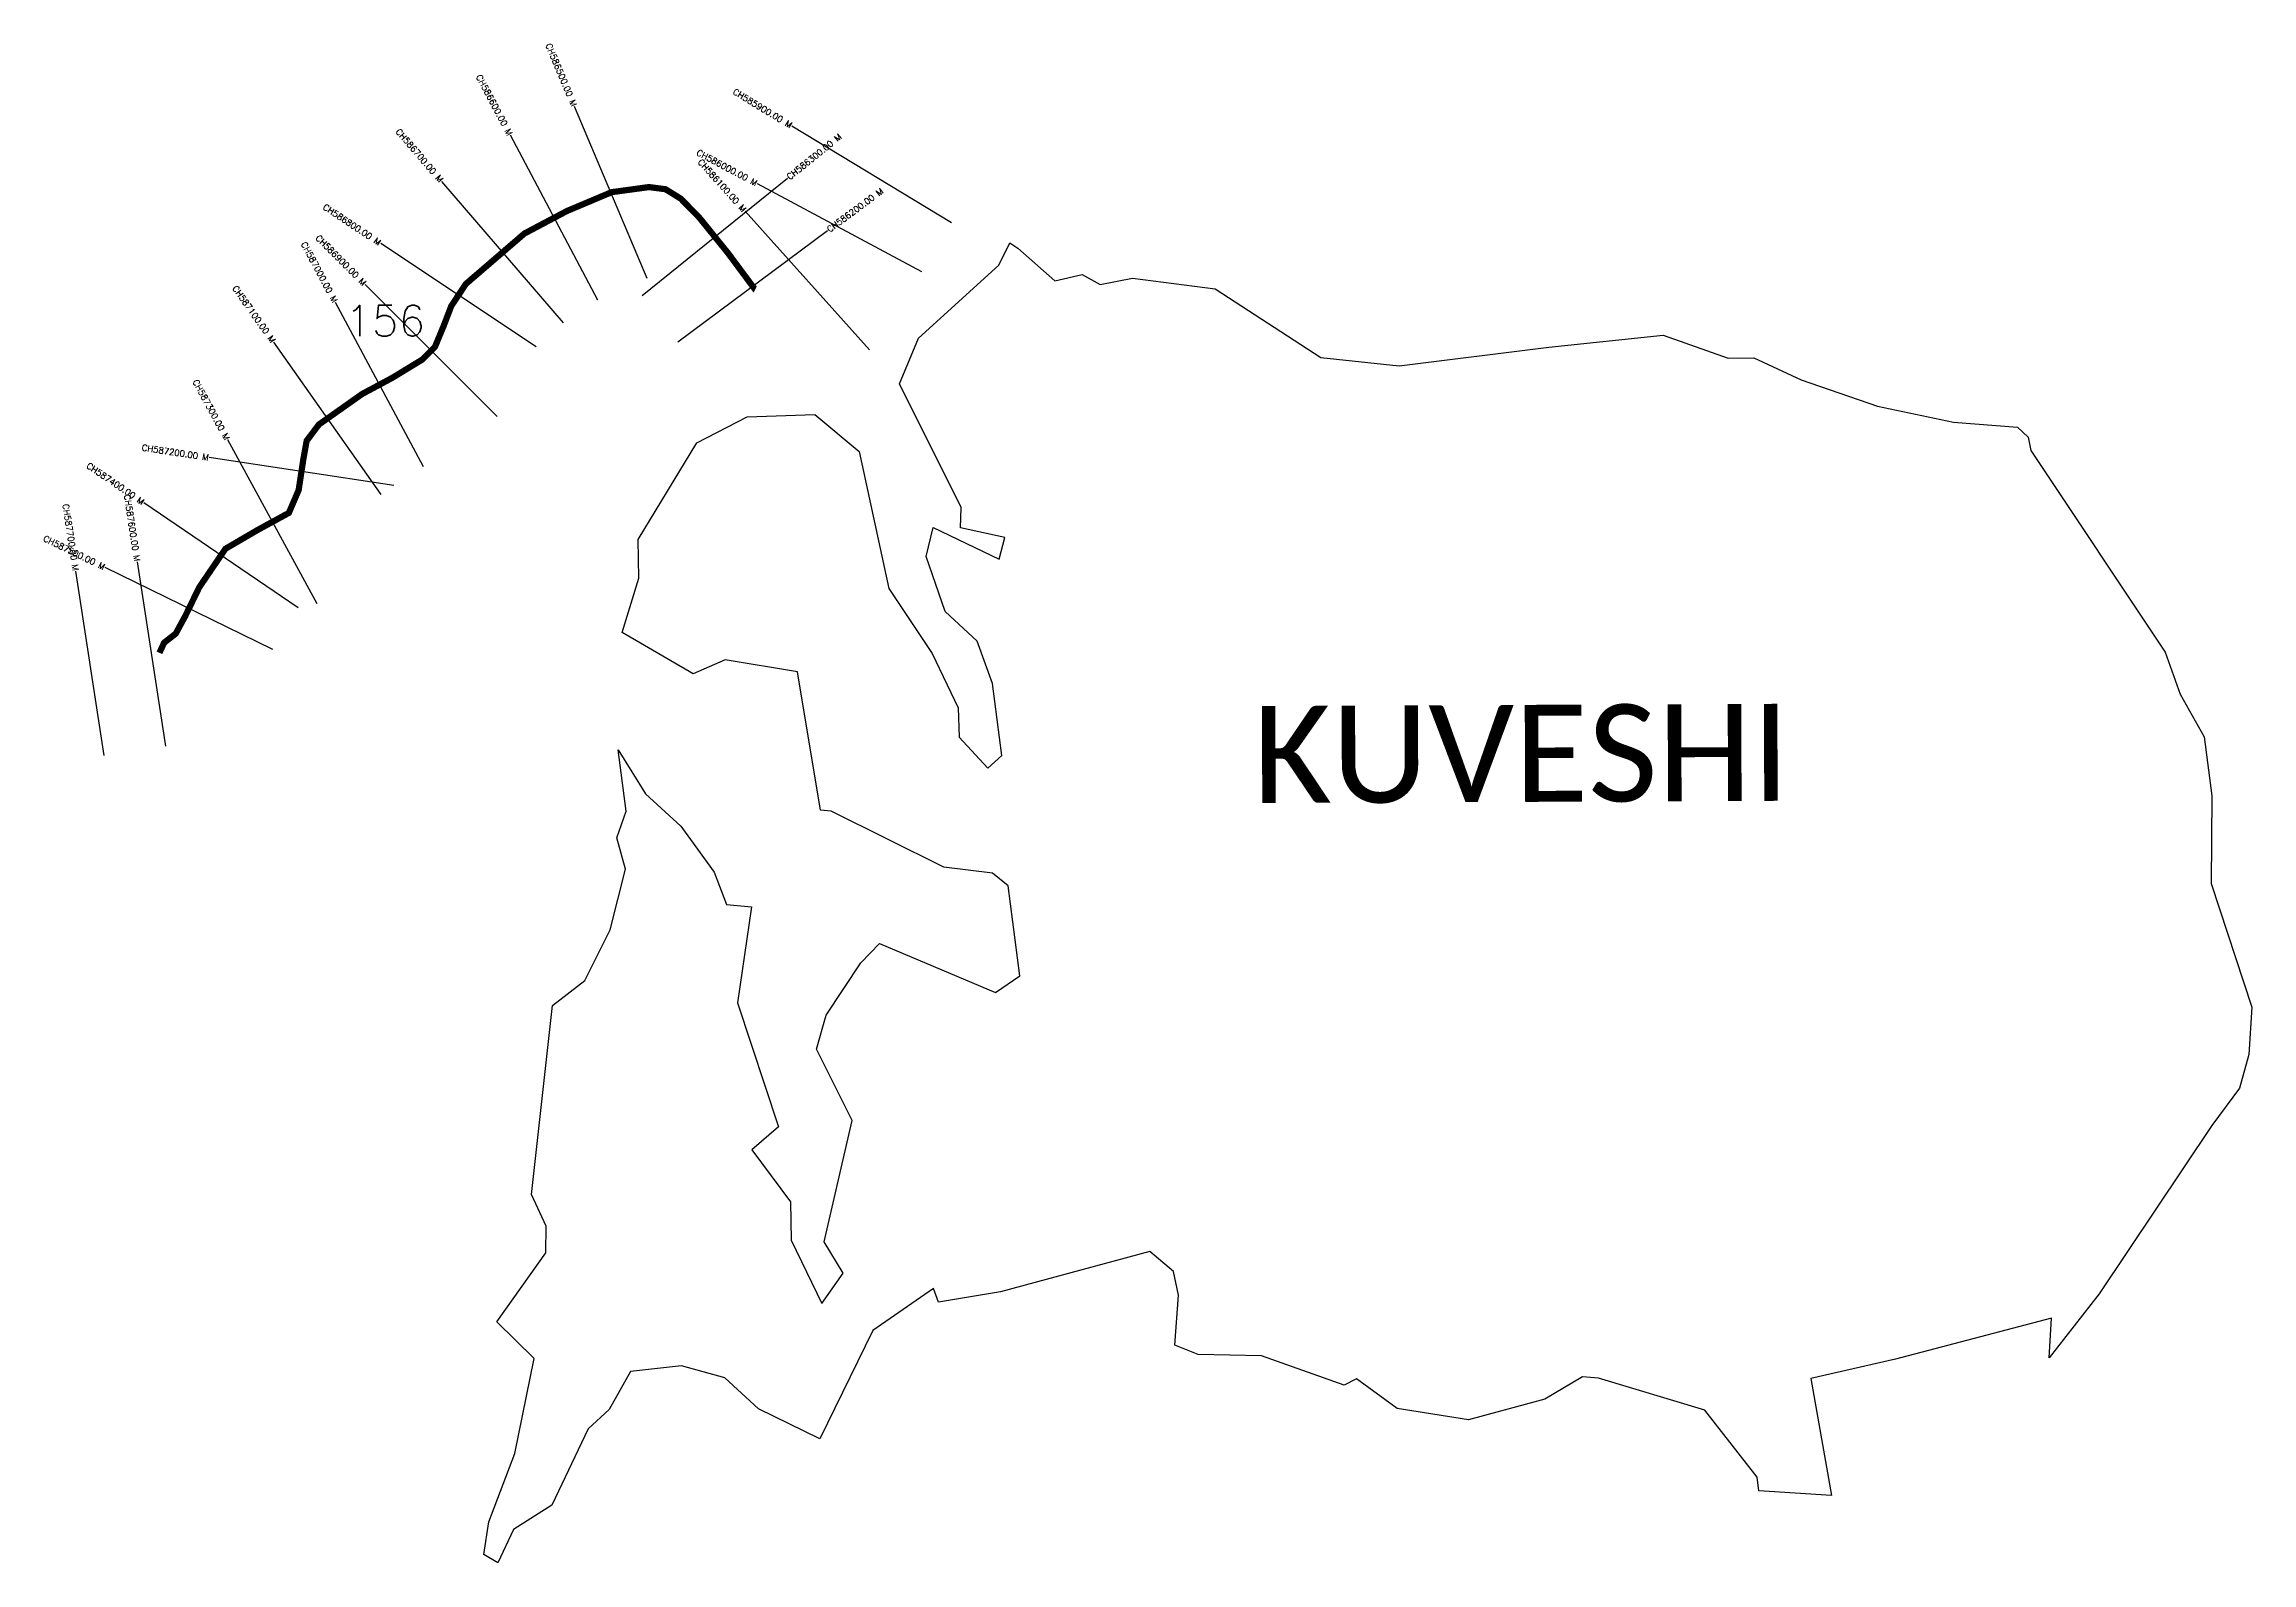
# Model space of a CAD drawing. Header units: metres. Extents: x 320261 to 326370, y 1835147 to 1837683.
# Drawn here: x 322820 to 326370, y 1835241 to 1837683 of the extents above; entities that cross this region are included whole.
import ezdxf
from ezdxf.enums import TextEntityAlignment as Align

# ---------------------------------------------------------------- set-up
doc = ezdxf.new("R2010")
doc.units = ezdxf.units.M
for name, color, linetype in [('CS', 134, 'Continuous'), ('CSMark', 6, 'Continuous'), ('UNPROTECTED', 10, 'Continuous'), ('VILLAGE NAME', 250, 'Continuous')]:
    doc.layers.add(name, color=color, linetype=linetype)
doc.styles.get("Standard").update_dxf_attribs({"font": 'simplex.shx'})

msp = doc.modelspace()

# ---------------------------------------------------------------- linework, layer by layer
at = {"color": 6, "flags": 128}
for points in [[(325569.3, 1837178.5), (325645.4, 1837143.1), (325768.4, 1837100.9), (325890.3, 1837075.2), (325993.5, 1837067.2), (326010.2, 1837051), (326014.5, 1837029.3), (326230.6, 1836705), (326254.7, 1836637.9), (326293.7, 1836569.3), (326305.6, 1836474), (326304.9, 1836333.4), (326370.2, 1836134.4), (326365.5, 1836058.1), (326350.2, 1836004), (326305.7, 1835943.9), (326124.4, 1835673.4), (326044.2, 1835570.7), (326047.8, 1835634.2), (325797.3, 1835568.3), (325661.1, 1835537.5), (325694.3, 1835349.1), (325577.4, 1835356.9), (325574.7, 1835378.4), (325490.5, 1835486.2), (325319.3, 1835537.7), (325293.9, 1835540.2), (325233.4, 1835503.8), (325110.6, 1835470.9), (324995.8, 1835489.2), (324930.6, 1835536.6), (324910.8, 1835526.7), (324777.5, 1835573.8), (324675.6, 1835575.8), (324638.5, 1835590.9), (324644.1, 1835671.2), (324636, 1835709.6), (324598, 1835741.5), (324358, 1835676.8), (324258, 1835660), (324250.4, 1835681.8), (324152.7, 1835614.5), (324067.6, 1835440.5), (323968.6, 1835488.3), (323914.6, 1835538.6), (323844.7, 1835557.7), (323763.1, 1835548.7), (323728.8, 1835487.5), (323695.1, 1835456.1), (323636.6, 1835333.5), (323575, 1835294.4), (323549.8, 1835240.9), (323527.3, 1835254.2), (323535.3, 1835306.7), (323576.7, 1835416.8), (323608.2, 1835569.5), (323547.9, 1835628.2), (323626.6, 1835739.1), (323627.2, 1835782), (323603.6, 1835833.1), (323637.6, 1836136.9), (323689.7, 1836177.3), (323730.1, 1836258.8), (323754.7, 1836356.3), (323741, 1836406.5), (323756, 1836449.5), (323743, 1836548.3), (323786.9, 1836477.4), (323844, 1836425.6), (323897.2, 1836351.4), (323917.5, 1836299.3), (323957.6, 1836295.6), (323934.8, 1836141.1), (324000.8, 1835941.9), (323958, 1835905.1), (324020.4, 1835821.3), (324021.2, 1835759.8), (324070.4, 1835658), (324105, 1835706.4), (324074.2, 1835756.9), (324119.6, 1835952.2), (324062, 1836066.6), (324077.4, 1836121.5), (324133.3, 1836205.9), (324163.3, 1836236.6), (324349.9, 1836158.1), (324389.1, 1836184.9), (324370.1, 1836329.5), (324344.8, 1836350.1), (324266.7, 1836359.7), (324085.4, 1836449.8), (324068.5, 1836450.9), (324031.6, 1836673.7), (323915.4, 1836693), (323863.6, 1836670.3), (323749.4, 1836736.6), (323776.2, 1836824.1), (323775.5, 1836886.3), (323869.7, 1837042), (323950.4, 1837083.5), (324059.6, 1837087.3), (324130.7, 1837027.7), (324178.4, 1836807.8), (324248.1, 1836703.3), (324289.8, 1836615.5), (324291.2, 1836568.8), (324337.7, 1836518.5), (324360.1, 1836539.2), (324345, 1836654.7), (324320.4, 1836722.9), (324268.8, 1836770.8), (324238.4, 1836859.2), (324249.7, 1836905.8), (324355.5, 1836854.7), (324364.8, 1836889.7), (324293.7, 1836905.1), (324294.5, 1836937.7), (324195.4, 1837136.9), (324226, 1837210.1), (324355.4, 1837327.7), (324372.9, 1837363.3), (324385.7, 1837354.7), (324445.3, 1837302.5), (324489.5, 1837312.3), (324518.3, 1837296.5), (324570.2, 1837306.8), (324702.9, 1837289.5), (324873, 1837179.1), (324999, 1837165.4), (325239.7, 1837195.7), (325423.7, 1837214.9), (325527.8, 1837178.2)], [(325527.8, 1837178.2), (325569.3, 1837178.5)]]:
    msp.add_lwpolyline(points, dxfattribs=at)
at = {"layer": 'CS'}
for p, q in [((323789.6, 1837306.2), (323673.1, 1837582.6)), ((324278.9, 1837395.5), (324022.4, 1837551.1)), ((323710.3, 1837271.2), (323569.9, 1837536.3)), ((323655.4, 1837234.7), (323459.6, 1837462.1)), ((323781.8, 1837278.9), (324015.3, 1837467.3)), ((324231.5, 1837316.9), (323966.9, 1837458.3)), ((324147.5, 1837191.3), (323947.1, 1837414.6)), ((323838.9, 1837204.2), (324079.7, 1837383.1)), ((323611.2, 1837196.3), (323361.2, 1837362.1)), ((323548.6, 1837084.1), (323336.5, 1837296.3)), ((323430.3, 1837003.2), (323288.7, 1837267.7)), ((323362.2, 1836958.6), (323189.3, 1837203.7)), ((323259.1, 1836783.1), (323115.3, 1837046.4)), ((323382.1, 1836973.2), (323085.5, 1837018)), ((323228.4, 1836776.6), (322980.3, 1836945.2)), ((322916.8, 1836538.8), (322871.2, 1836835.3)), ((323187.7, 1836709.7), (322918, 1836841.2)), ((323015.7, 1836554), (322970, 1836850.5))]:
    msp.add_line(p, q, dxfattribs=at)
at = {"layer": 'UNPROTECTED', "const_width": 10, "flags": 128}
msp.add_lwpolyline([(323963.5, 1837288.2), (323963.3, 1837288.3), (323919.6, 1837347.1), (323873.5, 1837404.1), (323843.8, 1837434.4), (323819.4, 1837449.6), (323792.6, 1837453.1), (323732.6, 1837444.9), (323660.7, 1837414.6), (323592.5, 1837378.5), (323533.7, 1837327.9), (323498.2, 1837297.3), (323474.8, 1837262), (323462.5, 1837229.9), (323448.5, 1837196.2), (323428.2, 1837175.8), (323380.3, 1837146.6), (323331.3, 1837120.3), (323262, 1837071.4), (323242.2, 1837045.2), (323236.9, 1837015.9), (323229.3, 1836965.9), (323213.6, 1836929.2), (323163.5, 1836901.8), (323111.6, 1836871.5), (323069.5, 1836809.6), (323046.8, 1836763), (323031.6, 1836735), (323013, 1836720.5), (323005.4, 1836704.2)], dxfattribs=at)

# ---------------------------------------------------------------- texts
at = {"insert": (323304, 1837263.1), "char_height": 50, "attachment_point": 1}
msp.add_mtext_dynamic_manual_height_columns('\\pxt1;156', width=70.183, gutter_width=1, heights=[0], dxfattribs=at)
at = {"layer": 'CSMark'}
for s, rotation, p in [('CH586500.00 M', 292.841, (323672.7, 1837583.5)), ('CH586600.00 M', 297.9083, (323569.4, 1837537.1)), ('CH585900.00 M', 328.7633, (324021.6, 1837551.6)), ('CH586700.00 M', 310.7275, (323459, 1837462.8)), ('CH586000.00 M', 331.8922, (323966, 1837458.7)), ('CH586100.00 M', 311.9081, (323946.5, 1837415.3)), ('CH586800.00 M', 326.4499, (323360.3, 1837362.7)), ('CH587000.00 M', 298.1674, (323288.2, 1837268.5)), ('CH586900.00 M', 314.9857, (323335.8, 1837297)), ('CH587100.00 M', 305.2046, (323188.7, 1837204.5)), ('CH587300.00 M', 298.6454, (323114.8, 1837047.3)), ('CH587400.00 M', 325.8005, (322979.5, 1836945.7)), ('CH587200.00 M', 351.3995, (323084.5, 1837018.2)), ('CH587700.00 M', 278.7558, (322871, 1836836.3)), ('CH587600.00 M', 278.7558, (322969.9, 1836851.5)), ('CH587500.00 M', 334, (322917.1, 1836841.6))]:
    msp.add_text(s, height=10, rotation=rotation, dxfattribs=at).set_placement(p, align=Align.MIDDLE_RIGHT)
for s, rotation, p in [('CH586300.00 M', 38.8866, (324016.1, 1837467.9)), ('CH586200.00 M', 36.6094, (324080.5, 1837383.7))]:
    msp.add_text(s, height=10, rotation=rotation, dxfattribs=at).set_placement(p, align=Align.MIDDLE_LEFT)
at = {"layer": 'VILLAGE NAME', "insert": (324763.5, 1836618.6), "char_height": 155.989, "attachment_point": 1, "rotation": 0.2435}
msp.add_mtext_dynamic_manual_height_columns('{\\fCalibri|b0|i0|c0|p34;KUVESHI}', width=1432.739, gutter_width=779.9, heights=[0], dxfattribs=at)

doc.saveas('drawing.dxf')
